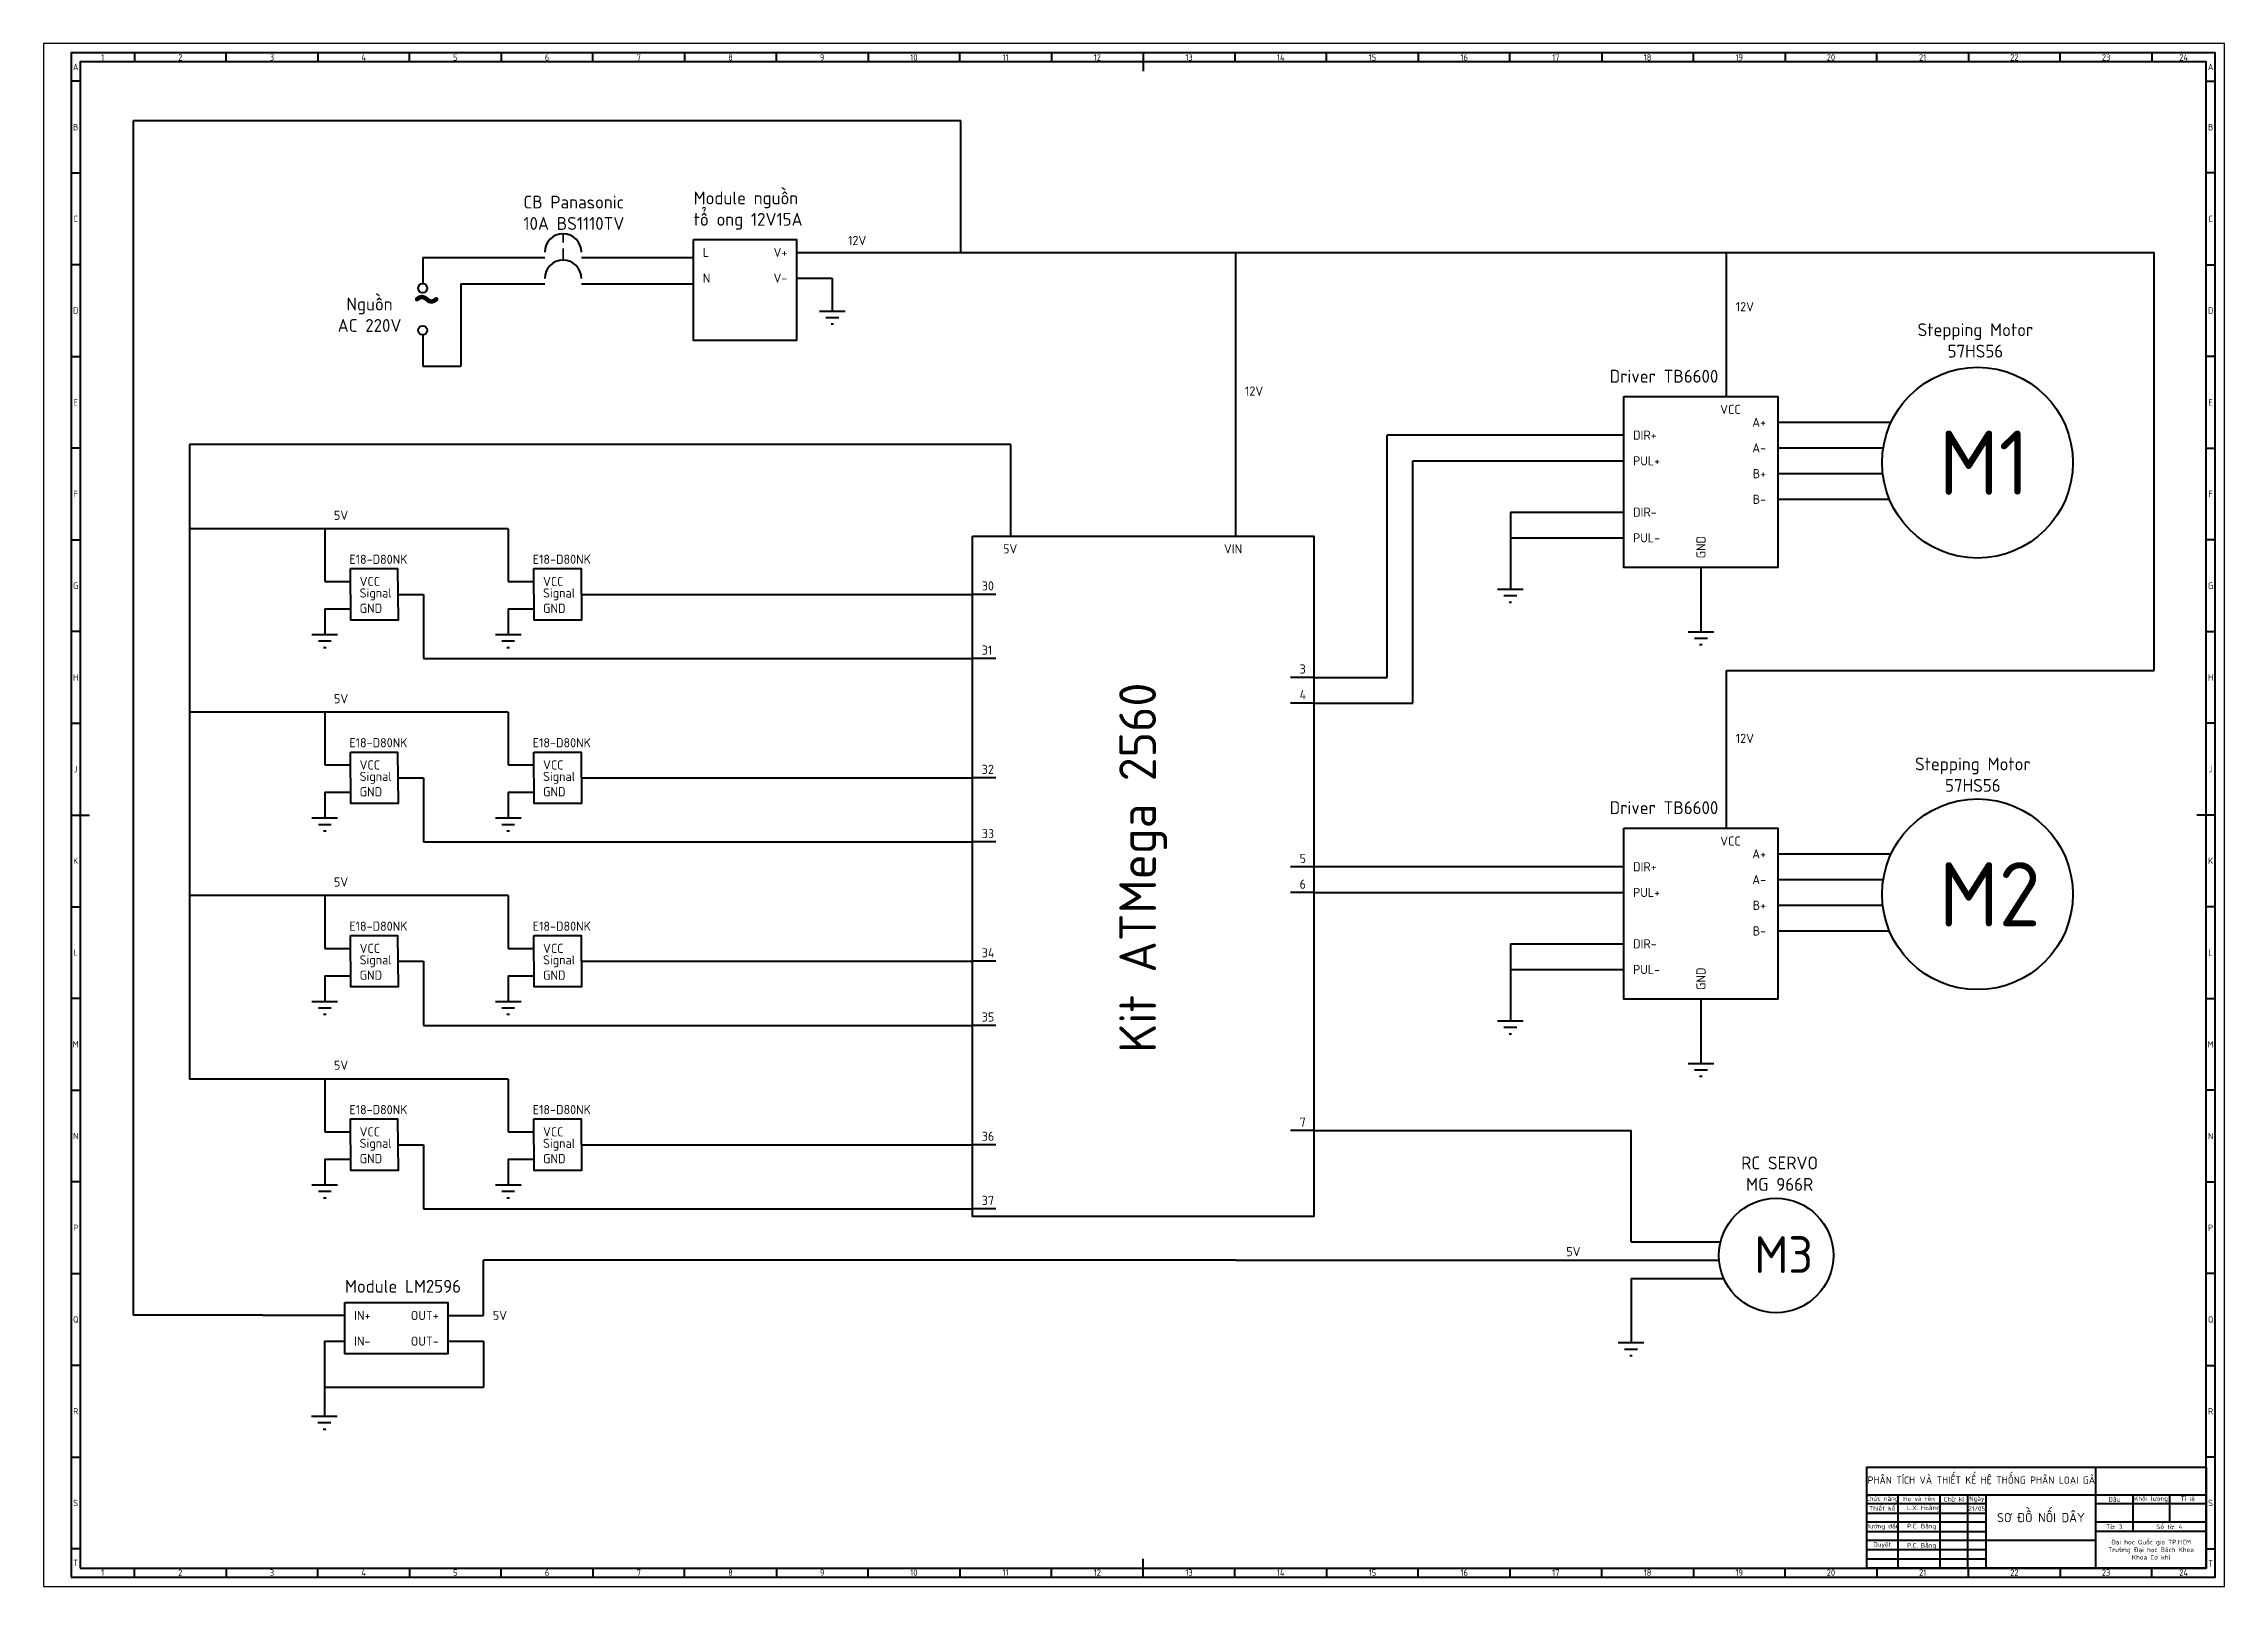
# Model space of a CAD drawing. Header units: millimetres. Extents: x -3609 to 4008, y -1340 to 6855.
# Drawn here: x 0 to 1189, y 1932 to 2773 of the extents above; entities that cross this region are included whole.
import ezdxf

# ---------------------------------------------------------------- set-up
doc = ezdxf.new("R2010")
doc.units = ezdxf.units.MM
doc.header["$LTSCALE"] = 0.25
doc.linetypes.add('DASHEDX2', pattern=[38.1, 25.4, -12.7])
doc.layers.get('0').update_dxf_attribs({"lineweight": 70})
for name, color, linetype, lineweight in [('Frame 0.5', 170, 'Continuous', 50), ('Frame 1', 10, 'Continuous', 100), ('Hidden', 4, 'DASHEDX2', 35), ('Text', 2, 'Continuous', 35)]:
    doc.layers.add(name, color=color, linetype=linetype, lineweight=lineweight)
doc.styles.add('TCVN', font='')
doc.styles.get('TCVN').set_extended_font_data('TCVN 7284')

msp = doc.modelspace()

# ---------------------------------------------------------------- linework, layer by layer
for p, q in [((500.1, 2730.9), (48.8, 2730.9)), ((48.8, 2730.9), (48.8, 2079.8)), ((500.1, 2659.2), (500.1, 2730.9)), ((206.7, 2656.4), (206.7, 2642.2)), ((206.7, 2656.4), (256.8, 2656.4)), ((256.8, 2656.4), (273.2, 2656.4)), ((293.2, 2656.4), (309.6, 2656.4)), ((309.6, 2656.4), (354.4, 2656.4)), ((410.4, 2659.2), (430, 2659.2)), ((428.6, 2659.2), (650, 2659.2)), ((650, 2582.2), (650, 2659.2)), ((650, 2659.2), (1150.8, 2659.2)), ((917.6, 2628.2), (917.6, 2659.2)), ((1150.8, 2431.2), (1150.8, 2659.2)), ((227.4, 2642), (256.8, 2642)), ((227.4, 2642), (227.4, 2597.2)), ((256.8, 2642), (273.2, 2642)), ((293.2, 2642), (309.6, 2642)), ((309.6, 2642), (354.4, 2642)), ((410.4, 2645.2), (430, 2645.2)), ((430, 2645.2), (430, 2627.2)), ((917.6, 2580.6), (917.6, 2628.2)), ((206.7, 2614.2), (206.7, 2597.2)), ((206.7, 2597.2), (227.4, 2597.2)), ((650, 2534.6), (650, 2582.2)), ((861.6, 2559.6), (732.5, 2559.6)), ((732.5, 2427.5), (732.5, 2559.6)), ((945.6, 2566.6), (1007.2, 2566.6)), ((527.4, 2554.5), (79.6, 2554.5)), ((79.6, 2554.5), (79.6, 2208.6)), ((527.4, 2504.6), (527.4, 2554.5)), ((746.5, 2545.6), (861.6, 2545.6)), ((746.5, 2413.5), (746.5, 2545.6)), ((945.6, 2552.6), (1003, 2552.6)), ((650, 2504.6), (650, 2534.6)), ((945.6, 2538.6), (1002.7, 2538.6)), ((945.6, 2524.6), (1006.4, 2524.6)), ((799.7, 2517.6), (799.7, 2475.6)), ((799.7, 2517.6), (861.6, 2517.6)), ((253.3, 2508.6), (79.6, 2508.6)), ((153.3, 2508.6), (153.3, 2479.8)), ((253.3, 2508.6), (253.3, 2479.8)), ((799.7, 2503.6), (861.6, 2503.6)), ((903.6, 2487.4), (903.6, 2452.4)), ((153.3, 2479.8), (167.3, 2479.8)), ((253.3, 2479.8), (267.3, 2479.8)), ((153.3, 2464.9), (167.3, 2464.9)), ((153.3, 2464.9), (153.3, 2450.9)), ((193.1, 2472.8), (207.1, 2472.8)), ((207.1, 2472.8), (207.1, 2437.8)), ((253.3, 2464.9), (267.3, 2464.9)), ((253.3, 2464.9), (253.3, 2450.9)), ((293.1, 2472.8), (307.1, 2472.8)), ((307.1, 2472.8), (506.5, 2472.8)), ((519.2, 2472.8), (506.5, 2472.8)), ((207.1, 2437.8), (506.5, 2437.8)), ((519.2, 2437.8), (506.5, 2437.8)), ((692.5, 2427.5), (679.8, 2427.5)), ((692.5, 2427.5), (732.5, 2427.5)), ((917.6, 2392.9), (917.6, 2431.2)), ((917.6, 2431.2), (1150.8, 2431.2)), ((253.3, 2408.6), (79.6, 2408.6)), ((153.3, 2408.6), (153.3, 2379.8)), ((253.3, 2408.6), (253.3, 2379.8)), ((692.5, 2413.5), (679.8, 2413.5)), ((692.5, 2413.5), (746.5, 2413.5)), ((917.6, 2345.3), (917.6, 2392.9)), ((153.3, 2379.8), (167.3, 2379.8)), ((253.3, 2379.8), (267.3, 2379.8)), ((193.1, 2372.8), (207.1, 2372.8)), ((207.1, 2372.8), (207.1, 2337.8)), ((293.1, 2372.8), (307.1, 2372.8)), ((307.1, 2372.8), (506.5, 2372.8)), ((519.2, 2372.8), (506.5, 2372.8)), ((153.3, 2364.9), (167.3, 2364.9)), ((153.3, 2364.9), (153.3, 2350.9)), ((253.3, 2364.9), (267.3, 2364.9)), ((253.3, 2364.9), (253.3, 2350.9)), ((207.1, 2337.8), (506.5, 2337.8)), ((519.2, 2337.8), (506.5, 2337.8)), ((945.6, 2331.3), (1007.2, 2331.3)), ((692.5, 2324.3), (679.8, 2324.3)), ((861.6, 2324.3), (692.5, 2324.3)), ((253.3, 2308.6), (79.6, 2308.6)), ((153.3, 2308.6), (153.3, 2279.8)), ((253.3, 2308.6), (253.3, 2279.8)), ((692.5, 2310.3), (679.8, 2310.3)), ((692.5, 2310.3), (861.6, 2310.3)), ((799.7, 2310.3), (861.6, 2310.3)), ((945.6, 2317.3), (1003, 2317.3)), ((945.6, 2303.3), (1002.7, 2303.3)), ((945.6, 2289.3), (1006.4, 2289.3)), ((153.3, 2279.8), (167.3, 2279.8)), ((193.1, 2272.8), (207.1, 2272.8)), ((207.1, 2272.8), (207.1, 2237.8)), ((253.3, 2279.8), (267.3, 2279.8)), ((293.1, 2272.8), (307.1, 2272.8)), ((307.1, 2272.8), (506.5, 2272.8)), ((519.2, 2272.8), (506.5, 2272.8)), ((799.7, 2282.3), (799.7, 2240.3)), ((799.7, 2282.3), (861.6, 2282.3)), ((153.3, 2264.9), (167.3, 2264.9)), ((153.3, 2264.9), (153.3, 2250.9)), ((253.3, 2264.9), (267.3, 2264.9)), ((253.3, 2264.9), (253.3, 2250.9)), ((799.7, 2268.3), (861.6, 2268.3)), ((903.6, 2252.1), (903.6, 2217.1)), ((207.1, 2237.8), (506.5, 2237.8)), ((519.2, 2237.8), (506.5, 2237.8)), ((253.3, 2208.6), (79.6, 2208.6)), ((153.3, 2208.6), (153.3, 2179.8)), ((253.3, 2208.6), (253.3, 2179.8)), ((153.3, 2179.8), (167.3, 2179.8)), ((253.3, 2179.8), (267.3, 2179.8)), ((692.5, 2180.5), (679.8, 2180.5)), ((692.5, 2180.5), (865.5, 2180.5)), ((865.5, 2119.9), (865.5, 2180.5)), ((153.3, 2164.9), (167.3, 2164.9)), ((153.3, 2164.9), (153.3, 2150.9)), ((193.1, 2172.8), (207.1, 2172.8)), ((207.1, 2172.8), (207.1, 2137.8)), ((253.3, 2164.9), (267.3, 2164.9)), ((253.3, 2164.9), (253.3, 2150.9)), ((293.1, 2172.8), (307.1, 2172.8)), ((307.1, 2172.8), (506.5, 2172.8)), ((519.2, 2172.8), (506.5, 2172.8)), ((207.1, 2137.8), (506.5, 2137.8)), ((519.2, 2137.8), (506.5, 2137.8)), ((865.5, 2119.9), (914.3, 2119.9)), ((239.9, 2079.7), (239.9, 2109.9)), ((554.1, 2109.9), (239.9, 2109.9)), ((650, 2109.9), (554.1, 2109.9)), ((650, 2109.9), (913.5, 2109.9)), ((865.5, 2099.9), (916, 2099.9)), ((865.5, 2099.9), (865.5, 2064.9)), ((119.5, 2079.8), (48.8, 2079.8)), ((119.5, 2079.8), (164.3, 2079.8)), ((220.3, 2079.7), (239.9, 2079.7)), ((153.1, 2065.6), (164.3, 2065.6)), ((153.1, 2065.6), (153.1, 2051.6)), ((220.3, 2065.7), (239.9, 2065.7)), ((239.9, 2065.7), (239.9, 2040.4)), ((153.1, 2051.6), (153.1, 2024.8)), ((239.9, 2040.4), (153.1, 2040.4))]:
    msp.add_line(p, q)
at = {"lineweight": 200}
for p, q in [((423, 2627.2), (437, 2627.2)), ((426.5, 2623.7), (433.5, 2623.7)), ((429.3, 2620.2), (430.7, 2620.2)), ((792.7, 2475.6), (806.7, 2475.6)), ((796.2, 2472.1), (803.2, 2472.1)), ((799, 2468.6), (800.4, 2468.6)), ((146.3, 2450.9), (160.3, 2450.9)), ((246.3, 2450.9), (260.3, 2450.9)), ((896.6, 2452.4), (910.6, 2452.4)), ((149.8, 2447.4), (156.8, 2447.4)), ((152.6, 2443.9), (154, 2443.9)), ((249.8, 2447.4), (256.8, 2447.4)), ((252.6, 2443.9), (254, 2443.9)), ((900.1, 2448.9), (907.1, 2448.9)), ((902.9, 2445.4), (904.3, 2445.4)), ((146.3, 2350.9), (160.3, 2350.9)), ((149.8, 2347.4), (156.8, 2347.4)), ((152.6, 2343.9), (154, 2343.9)), ((246.3, 2350.9), (260.3, 2350.9)), ((249.8, 2347.4), (256.8, 2347.4)), ((252.6, 2343.9), (254, 2343.9)), ((146.3, 2250.9), (160.3, 2250.9)), ((149.8, 2247.4), (156.8, 2247.4)), ((246.3, 2250.9), (260.3, 2250.9)), ((249.8, 2247.4), (256.8, 2247.4)), ((152.6, 2243.9), (154, 2243.9)), ((252.6, 2243.9), (254, 2243.9)), ((792.7, 2240.3), (806.7, 2240.3)), ((796.2, 2236.8), (803.2, 2236.8)), ((799, 2233.3), (800.4, 2233.3)), ((896.6, 2217.1), (910.6, 2217.1)), ((900.1, 2213.6), (907.1, 2213.6)), ((902.9, 2210.1), (904.3, 2210.1)), ((146.3, 2150.9), (160.3, 2150.9)), ((149.8, 2147.4), (156.8, 2147.4)), ((152.6, 2143.9), (154, 2143.9)), ((246.3, 2150.9), (260.3, 2150.9)), ((249.8, 2147.4), (256.8, 2147.4)), ((252.6, 2143.9), (254, 2143.9)), ((858.5, 2064.9), (872.5, 2064.9)), ((862, 2061.4), (869, 2061.4)), ((864.8, 2057.9), (866.2, 2057.9)), ((146.1, 2024.8), (160.1, 2024.8)), ((149.6, 2021.3), (156.6, 2021.3)), ((152.4, 2017.8), (153.8, 2017.8))]:
    msp.add_line(p, q, dxfattribs=at)
for points in [[(354.4, 2666.2), (410.4, 2666.2), (410.4, 2611.2), (354.4, 2611.2)], [(861.6, 2580.6), (945.6, 2580.6), (945.6, 2487.4), (861.6, 2487.4)], [(506.5, 2504.6), (692.5, 2504.6), (692.5, 2133.6), (506.5, 2133.6)], [(167.3, 2486.8), (193, 2486.8), (193.3, 2458.8), (167.5, 2458.8)], [(267.3, 2486.8), (293, 2486.8), (293.3, 2458.8), (267.5, 2458.8)], [(167.3, 2386.8), (193, 2386.8), (193.3, 2358.8), (167.5, 2358.8)], [(267.3, 2386.8), (293, 2386.8), (293.3, 2358.8), (267.5, 2358.8)], [(861.6, 2345.3), (945.6, 2345.3), (945.6, 2252.1), (861.6, 2252.1)], [(167.3, 2286.8), (193, 2286.8), (193.3, 2258.8), (167.5, 2258.8)], [(267.3, 2286.8), (293, 2286.8), (293.3, 2258.8), (267.5, 2258.8)], [(167.3, 2186.8), (193, 2186.8), (193.3, 2158.8), (167.5, 2158.8)], [(267.3, 2186.8), (293, 2186.8), (293.3, 2158.8), (267.5, 2158.8)], [(164.3, 2086.7), (220.3, 2086.7), (220.3, 2058.8), (164.3, 2058.8)]]:
    msp.add_lwpolyline(points, close=True, dxfattribs=at)
for centre, radius in [((206.7, 2639.7), 2.5), ((206.7, 2616.7), 2.5), ((1054.4, 2544.6), 52), ((1054.4, 2309.3), 52), ((944.6, 2112.4), 31.2)]:
    msp.add_circle(centre, radius, dxfattribs=at)
for centre in [(283.2, 2659.4), (283.2, 2645)]:
    msp.add_arc(centre, 10, 0, 180, dxfattribs=at)
at = {"layer": 'Defpoints'}
msp.add_lwpolyline([(0, 1932), (1189, 1932), (1189, 2773), (0, 2773)], close=True, dxfattribs=at)
at = {"layer": 'Frame 0.5'}
for p, q in [((49.5, 2768), (49.5, 2763)), ((99.5, 2763), (99.5, 2768)), ((149.5, 2768), (149.5, 2763)), ((199.5, 2763), (199.5, 2768)), ((249.5, 2768), (249.5, 2763)), ((299.5, 2763), (299.5, 2768)), ((349.5, 2768), (349.5, 2763)), ((399.5, 2763), (399.5, 2768)), ((449.5, 2768), (449.5, 2763)), ((499.5, 2763), (499.5, 2768)), ((549.5, 2768), (549.5, 2763)), ((649.5, 2768), (649.5, 2763)), ((699.5, 2763), (699.5, 2768)), ((749.5, 2768), (749.5, 2763)), ((799.5, 2763), (799.5, 2768)), ((849.5, 2768), (849.5, 2763)), ((899.5, 2763), (899.5, 2768)), ((949.5, 2768), (949.5, 2763)), ((999.5, 2763), (999.5, 2768)), ((1049.5, 2768), (1049.5, 2763)), ((1099.5, 2763), (1099.5, 2768)), ((1149.5, 2768), (1149.5, 2763)), ((20, 2752.5), (15, 2752.5)), ((1179, 2752.5), (1184, 2752.5)), ((15, 2702.5), (20, 2702.5)), ((1184, 2702.5), (1179, 2702.5)), ((20, 2652.5), (15, 2652.5)), ((1179, 2652.5), (1184, 2652.5)), ((15, 2602.5), (20, 2602.5)), ((1184, 2602.5), (1179, 2602.5)), ((20, 2552.5), (15, 2552.5)), ((1179, 2552.5), (1184, 2552.5)), ((15, 2502.5), (20, 2502.5)), ((1184, 2502.5), (1179, 2502.5)), ((20, 2452.5), (15, 2452.5)), ((1179, 2452.5), (1184, 2452.5)), ((15, 2402.5), (20, 2402.5)), ((1184, 2402.5), (1179, 2402.5)), ((15, 2302.5), (20, 2302.5)), ((1184, 2302.5), (1179, 2302.5)), ((20, 2252.5), (15, 2252.5)), ((1179, 2252.5), (1184, 2252.5)), ((15, 2202.5), (20, 2202.5)), ((1184, 2202.5), (1179, 2202.5)), ((20, 2152.5), (15, 2152.5)), ((1179, 2152.5), (1184, 2152.5)), ((15, 2102.5), (20, 2102.5)), ((1184, 2102.5), (1179, 2102.5)), ((20, 2052.5), (15, 2052.5)), ((1179, 2052.5), (1184, 2052.5)), ((15, 2002.5), (20, 2002.5)), ((1184, 2002.5), (1179, 2002.5)), ((1119, 1942), (1119, 1997)), ((994, 1982), (1179, 1982)), ((1059, 1977), (994, 1977)), ((1011, 1982), (1011, 1942)), ((1034, 1942), (1034, 1982)), ((1049, 1982), (1049, 1942)), ((1059, 1982), (1059, 1942)), ((1179, 1977), (1119, 1977)), ((1139, 1982), (1139, 1962)), ((1159, 1982), (1159, 1967)), ((994, 1972), (1059, 1972)), ((1059, 1967), (994, 1967)), ((994, 1962), (1059, 1962)), ((1179, 1967), (1119, 1967)), ((1179, 1962), (1119, 1962)), ((20, 1952.5), (15, 1952.5)), ((1119, 1957), (994, 1957)), ((1059, 1952), (994, 1952)), ((1179, 1952.5), (1184, 1952.5)), ((49.5, 1937), (49.5, 1942)), ((99.5, 1942), (99.5, 1937)), ((149.5, 1937), (149.5, 1942)), ((199.5, 1942), (199.5, 1937)), ((249.5, 1937), (249.5, 1942)), ((299.5, 1942), (299.5, 1937)), ((349.5, 1937), (349.5, 1942)), ((399.5, 1942), (399.5, 1937)), ((449.5, 1937), (449.5, 1942)), ((499.5, 1942), (499.5, 1937)), ((549.5, 1937), (549.5, 1942)), ((649.5, 1937), (649.5, 1942)), ((699.5, 1942), (699.5, 1937)), ((749.5, 1937), (749.5, 1942)), ((799.5, 1942), (799.5, 1937)), ((849.5, 1937), (849.5, 1942)), ((899.5, 1942), (899.5, 1937)), ((949.5, 1937), (949.5, 1942)), ((994, 1947), (1059, 1947)), ((999.5, 1942), (999.5, 1937)), ((1049.5, 1937), (1049.5, 1942)), ((1099.5, 1942), (1099.5, 1937)), ((1149.5, 1937), (1149.5, 1942))]:
    msp.add_line(p, q, dxfattribs=at)
msp.add_lwpolyline([(15, 1937), (1184, 1937), (1184, 2768), (15, 2768)], close=True, dxfattribs=at)
at = {"layer": 'Frame 1'}
for p, q in [((599.5, 2768), (599.5, 2758)), ((15, 2352.5), (25, 2352.5)), ((1184, 2352.5), (1174, 2352.5)), ((599.5, 1937), (599.5, 1947))]:
    msp.add_line(p, q, dxfattribs=at)
for points in [[(20, 1942), (1179, 1942), (1179, 2763), (20, 2763)], [(1179, 1942), (994, 1942), (994, 1997), (1179, 1997)]]:
    msp.add_lwpolyline(points, close=True, dxfattribs=at)
at = {"layer": 'Hidden'}
msp.add_line((283.2, 2655), (283.2, 2669.4), dxfattribs=at)

# ---------------------------------------------------------------- texts
at = {"lineweight": 200, "insert": (200.7, 2645.5), "char_height": 25, "attachment_point": 1, "style": 'TCVN'}
msp.add_mtext_dynamic_manual_height_columns('~', width=21.365, gutter_width=25, heights=[0], dxfattribs=at)
at = {"attachment_point": 1, "style": 'TCVN'}
for s, width, insert, char_height in [('M1', 60.392, (1033.4, 2562.1), 35), ('M2', 60.392, (1033.4, 2326.8), 35), ('\\pxqc;21/05', 10, (1049, 1975.7), 2.5)]:
    msp.add_mtext_dynamic_manual_height_columns(s, width=width, gutter_width=25, heights=[0], dxfattribs=dict(at, insert=insert, char_height=char_height))
at = {"layer": 'Text', "style": 'TCVN'}
for s, width, gutter_width, heights, insert, char_height, attachment_point in [('\\pxqc;A', 5, 17.5, [0], (17.5, 2760.3), 3.5, 5), ('\\pxqc;1', 34.5, 17.5, [0], (32.2, 2765.5), 3.5, 5), ('\\pxqc;2', 50, 17.5, [0], (74.5, 2765.5), 3.5, 5), ('\\pxqc;3', 50, 17.5, [0], (124.5, 2765.5), 3.5, 5), ('\\pxqc;4', 50, 17.5, [0], (174.5, 2765.5), 3.5, 5), ('\\pxqc;5', 50, 17.5, [0], (224.5, 2765.5), 3.5, 5), ('\\pxqc;6', 50, 17.5, [0], (274.5, 2765.5), 3.5, 5), ('\\pxqc;7', 50, 17.5, [0], (324.5, 2765.5), 3.5, 5), ('\\pxqc;8', 50, 17.5, [0], (374.5, 2765.5), 3.5, 5), ('\\pxqc;9', 50, 17.5, [0], (424.5, 2765.5), 3.5, 5), ('\\pxqc;10', 50, 17.5, [0], (474.5, 2765.5), 3.5, 5), ('\\pxqc;11', 50, 17.5, [0], (524.5, 2765.5), 3.5, 5), ('\\pxqc;12', 50, 17.5, [0], (574.5, 2765.5), 3.5, 5), ('\\pxqc;13', 50, 17.5, [0], (624.5, 2765.5), 3.5, 5), ('\\pxqc;14', 50, 17.5, [0], (674.5, 2765.5), 3.5, 5), ('\\pxqc;15', 50, 17.5, [0], (724.5, 2765.5), 3.5, 5), ('\\pxqc;16', 50, 17.5, [0], (774.5, 2765.5), 3.5, 5), ('\\pxqc;17', 50, 17.5, [0], (824.5, 2765.5), 3.5, 5), ('\\pxqc;18', 50, 17.5, [0], (874.5, 2765.5), 3.5, 5), ('\\pxqc;19', 50, 17.5, [0], (924.5, 2765.5), 3.5, 5), ('\\pxqc;20', 50, 17.5, [0], (974.5, 2765.5), 3.5, 5), ('\\pxqc;21', 50, 17.5, [0], (1024.5, 2765.5), 3.5, 5), ('\\pxqc;22', 50, 17.5, [0], (1074.5, 2765.5), 3.5, 5), ('\\pxqc;23', 50, 17.5, [0], (1124.5, 2765.5), 3.5, 5), ('\\pxqc;24', 34.5, 17.5, [0], (1166.8, 2765.5), 3.5, 5), ('\\pxqc;A', 5, 17.5, [0], (1181.5, 2760.3), 3.5, 5), ('\\pxqc;B', 5, 17.5, [0], (17.5, 2727.5), 3.5, 5), ('\\pxqc;B', 5, 17.5, [0], (1181.5, 2727.5), 3.5, 5), ('CB Panasonic \\P10A BS1110TV', 111.195, 25, [0], (261.6, 2680.8), 7, 4), ('Module nguồn tổ ong 12V15A', 68.194, 25, [0], (354.4, 2682), 7, 4), ('\\pxqc;C', 5, 17.5, [0], (17.5, 2677.5), 3.5, 5), ('\\pxqc;C', 5, 17.5, [0], (1181.5, 2677.5), 3.5, 5), ('\\pxi1;12V', 23.112, 25, [0], (433.6, 2665.7), 5, 4), ('\\pxi1;L', 23.112, 25, [0], (354.4, 2659.2), 5, 4), ('\\pxi1,qr;V+', 23.112, 25, [0], (382.4, 2659.2), 5, 4), ('\\pxi1;N', 30.918, 25, [0], (354.4, 2645.2), 5, 4), ('\\pxi1,qr;V-', 23.112, 25, [0], (382.4, 2645.2), 5, 4), ('\\pxqc;D', 5, 17.5, [0], (17.5, 2627.5), 3.5, 5), ('Nguồn AC 220V', 40, 25, [0], (177.7, 2625.2), 7, 5), ('\\pxi1;12V', 23.112, 25, [0], (917.6, 2629.6), 5, 4), ('\\pxqc;D', 5, 17.5, [0], (1181.5, 2627.5), 3.5, 5), ('\\pxqc;Stepping Motor\\P57HS56', 75.512, 25, [19.8], (1015.5, 2611.2), 7, 4), ('Driver TB6600', 65.752, 25, [19.8], (853.8, 2591.7), 7, 4), ('\\pxi1;12V', 23.112, 25, [0], (650, 2583.6), 5, 4), ('\\pxqc;E', 5, 17.5, [0], (17.5, 2577.5), 3.5, 5), ('VCC', 5, 25, [0], (914.1, 2573.6), 5, 4), ('\\pxi1,qr;A+', 35.523, 25, [2.09], (903.6, 2566.6), 5, 4), ('\\pxqc;E', 5, 17.5, [0], (1181.5, 2577.5), 3.5, 5), ('\\pxi1;DIR+', 23.112, 25, [0], (861.6, 2559.6), 5, 4), ('\\pxi1;PUL+', 23.112, 25, [0], (861.6, 2545.6), 5, 4), ('\\pxi1,qr;A-', 35.523, 25, [2.09], (903.6, 2552.6), 5, 4), ('\\pxi1,qr;B+', 35.523, 25, [2.09], (903.6, 2538.6), 5, 4), ('\\pxqc;F', 5, 17.5, [0], (17.5, 2527.5), 3.5, 5), ('\\pxi1,qr;B-', 35.523, 25, [2.09], (903.6, 2524.6), 5, 4), ('\\pxqc;F', 5, 17.5, [0], (1181.5, 2527.5), 3.5, 5), ('\\pxi1;5V', 23.112, 25, [0], (153.3, 2515.9), 5, 4), ('\\pxi1;DIR-', 23.112, 25, [0], (861.6, 2517.6), 5, 4), ('\\pxi1,qr;5V', 58.376, 25, [0], (472.5, 2497.6), 5, 4), ('\\pxi1,qr;VIN', 58.376, 25, [0], (595.1, 2497.6), 5, 4), ('\\pxi1;PUL-', 23.112, 25, [0], (861.6, 2503.6), 5, 4), ('\\pxi1;E18-D80NK', 17.875, 25, [2.6], (161.7, 2491.9), 5, 4), ('\\pxi1;E18-D80NK', 17.875, 25, [2.6], (261.7, 2491.9), 5, 4), ('\\pxqc;G', 5, 17.5, [0], (17.5, 2477.5), 3.5, 5), ('\\pxi1;VCC', 14.25, 25, [0], (167.3, 2479.8), 5, 4), ('\\pxi1;Signal', 25.875, 25, [0], (167.3, 2472.8), 5, 4), ('\\pxi1;VCC', 14.25, 25, [0], (267.3, 2479.8), 5, 4), ('\\pxi1;Signal', 25.875, 25, [0], (267.3, 2472.8), 5, 4), ('\\pxi1,ql;30', 12.672, 25, [0], (506.5, 2477.4), 5, 4), ('\\pxqc;G', 5, 17.5, [0], (1181.5, 2477.5), 3.5, 5), ('\\pxi1;GND', 14.25, 25, [0], (167.3, 2465.2), 5, 4), ('\\pxi1;GND', 14.25, 25, [0], (267.3, 2465.2), 5, 4), ('\\pxi1,ql;31', 12.672, 25, [0], (506.5, 2442.4), 5, 4), ('\\pxqc;H', 5, 17.5, [0], (17.5, 2427.5), 3.5, 5), ('\\pxi1,ql;3', 12.672, 25, [0], (679.8, 2432.1), 5, 4), ('\\pxqc;H', 5, 17.5, [0], (1181.5, 2427.5), 3.5, 5), ('\\pxi1;5V', 23.112, 25, [0], (153.3, 2415.9), 5, 4), ('\\pxi1,ql;4', 12.672, 25, [0], (679.8, 2418.1), 5, 4), ('\\pxi1;E18-D80NK', 17.875, 25, [2.6], (161.7, 2391.9), 5, 4), ('\\pxi1;E18-D80NK', 17.875, 25, [2.6], (261.7, 2391.9), 5, 4), ('\\pxi1;12V', 23.112, 25, [0], (917.6, 2394.3), 5, 4), ('\\pxqc;J', 5, 17.5, [0], (17.5, 2377.5), 3.5, 5), ('\\pxi1;VCC', 14.25, 25, [0], (167.3, 2379.8), 5, 4), ('\\pxi1;VCC', 14.25, 25, [0], (267.3, 2379.8), 5, 4), ('\\pxi1,ql;32', 12.672, 25, [0], (506.5, 2377.4), 5, 4), ('\\pxqc;Stepping Motor\\P57HS56', 75.512, 25, [19.8], (1014.1, 2374.5), 7, 4), ('\\pxqc;J', 5, 17.5, [0], (1181.5, 2377.5), 3.5, 5), ('\\pxi1;Signal', 25.875, 25, [0], (167.3, 2372.8), 5, 4), ('\\pxi1;GND', 14.25, 25, [0], (167.3, 2365.2), 5, 4), ('\\pxi1;Signal', 25.875, 25, [0], (267.3, 2372.8), 5, 4), ('\\pxi1;GND', 14.25, 25, [0], (267.3, 2365.2), 5, 4), ('Driver TB6600', 65.752, 25, [19.8], (853.8, 2356.5), 7, 4), ('\\pxi1,ql;33', 12.672, 25, [0], (506.5, 2342.4), 5, 4), ('\\pxi1,ql;5', 12.672, 25, [0], (679.8, 2328.8), 5, 4), ('VCC', 5, 25, [0], (914.1, 2338.3), 5, 4), ('\\pxi1,qr;A+', 35.523, 25, [2.09], (903.6, 2331.3), 5, 4), ('\\pxqc;K', 5, 17.5, [0], (17.5, 2327.5), 3.5, 5), ('\\pxi1;DIR+', 23.112, 25, [0], (861.6, 2324.3), 5, 4), ('\\pxi1,qr;A-', 35.523, 25, [2.09], (903.6, 2317.3), 5, 4), ('\\pxqc;K', 5, 17.5, [0], (1181.5, 2327.5), 3.5, 5), ('\\pxi1;5V', 23.112, 25, [0], (153.3, 2316), 5, 4), ('\\pxi1,ql;6', 12.672, 25, [0], (679.8, 2314.8), 5, 4), ('\\pxi1;PUL+', 23.112, 25, [0], (861.6, 2310.3), 5, 4), ('\\pxi1,qr;B+', 35.523, 25, [2.09], (903.6, 2303.3), 5, 4), ('\\pxi1;E18-D80NK', 17.875, 25, [2.6], (161.7, 2291.9), 5, 4), ('\\pxi1;E18-D80NK', 17.875, 25, [2.6], (261.7, 2291.9), 5, 4), ('\\pxi1;DIR-', 23.112, 25, [0], (861.6, 2282.3), 5, 4), ('\\pxi1,qr;B-', 35.523, 25, [2.09], (903.6, 2289.3), 5, 4), ('\\pxqc;L', 5, 17.5, [0], (17.5, 2277.5), 3.5, 5), ('\\pxi1;VCC', 14.25, 25, [0], (167.3, 2279.8), 5, 4), ('\\pxi1;Signal', 25.875, 25, [0], (167.3, 2272.8), 5, 4), ('\\pxi1;VCC', 14.25, 25, [0], (267.3, 2279.8), 5, 4), ('\\pxi1;Signal', 25.875, 25, [0], (267.3, 2272.8), 5, 4), ('\\pxi1,ql;34', 12.672, 25, [0], (506.5, 2277.4), 5, 4), ('\\pxqc;L', 5, 17.5, [0], (1181.5, 2277.5), 3.5, 5), ('\\pxi1;GND', 14.25, 25, [0], (167.3, 2265.2), 5, 4), ('\\pxi1;GND', 14.25, 25, [0], (267.3, 2265.2), 5, 4), ('\\pxi1;PUL-', 23.112, 25, [0], (861.6, 2268.3), 5, 4), ('\\pxi1,ql;35', 12.672, 25, [0], (506.5, 2242.4), 5, 4), ('\\pxqc;M', 5, 17.5, [0], (17.5, 2227.5), 3.5, 5), ('\\pxqc;M', 5, 17.5, [0], (1181.5, 2227.5), 3.5, 5), ('\\pxi1;5V', 23.112, 25, [0], (153.3, 2216.1), 5, 4), ('\\pxi1;E18-D80NK', 17.875, 25, [2.6], (161.7, 2191.9), 5, 4), ('\\pxi1;E18-D80NK', 17.875, 25, [2.6], (261.7, 2191.9), 5, 4), ('\\pxqc;N', 5, 17.5, [0], (17.5, 2177.5), 3.5, 5), ('\\pxi1;VCC', 14.25, 25, [0], (167.3, 2179.8), 5, 4), ('\\pxi1;Signal', 25.875, 25, [0], (167.3, 2172.8), 5, 4), ('\\pxi1;VCC', 14.25, 25, [0], (267.3, 2179.8), 5, 4), ('\\pxi1;Signal', 25.875, 25, [0], (267.3, 2172.8), 5, 4), ('\\pxi1,ql;36', 12.672, 25, [0], (506.5, 2177.4), 5, 4), ('\\pxi1,ql;7', 12.672, 25, [0], (679.8, 2185.1), 5, 4), ('\\pxqc;N', 5, 17.5, [0], (1181.5, 2177.5), 3.5, 5), ('\\pxi1;GND', 14.25, 25, [0], (167.3, 2165.2), 5, 4), ('\\pxi1;GND', 14.25, 25, [0], (267.3, 2165.2), 5, 4), ('\\pxqc;RC SERVO \\PMG 966R', 66.418, 25, [0], (913.3, 2157), 7, 4), ('\\pxi1,ql;37', 12.672, 25, [0], (506.5, 2142.4), 5, 4), ('\\pxqc;P', 5, 17.5, [0], (17.5, 2127.5), 3.5, 5), ('\\pxqc;P', 5, 17.5, [0], (1181.5, 2127.5), 3.5, 5), ('\\pxi1;5V', 15.096, 25, [1.45], (825.2, 2114.5), 5, 4), ('M3', 44.181, 25, [0], (932.7, 2122.9), 20, 1), ('Module LM2596', 87.608, 25, [0], (164.3, 2095.6), 7, 4), ('\\pxi1;IN+', 23.112, 25, [0], (164.3, 2079.7), 5, 4), ('\\pxi1,qr;OUT+', 23.112, 25, [0], (192.3, 2079.7), 5, 4), ('\\pxi1;5V', 15.096, 25, [1.45], (239.9, 2079.7), 5, 4), ('\\pxqc;Q', 5, 17.5, [0], (17.5, 2077.5), 3.5, 5), ('\\pxqc;Q', 5, 17.5, [0], (1181.5, 2077.5), 3.5, 5), ('\\pxi1;IN-', 30.918, 25, [0], (164.3, 2065.7), 5, 4), ('\\pxi1,qr;OUT-', 23.112, 25, [0], (192.3, 2065.7), 5, 4), ('\\pxqc;R', 5, 17.5, [0], (17.5, 2027.5), 3.5, 5), ('\\pxqc;R', 5, 17.5, [0], (1181.5, 2027.5), 3.5, 5), ('PHÂN TÍCH VÀ THIẾT KẾ HỆ THỐNG PHÂN LOẠI GÀ', 125, 25, [0], (1056.5, 1989.5), 4, 5), ('\\pxqc;S', 5, 17.5, [0], (17.5, 1977.5), 3.5, 5), ('Chức năng', 17, 25, [0], (1002.5, 1979.5), 2.5, 5), ('Thiết kế', 17, 25, [0], (1002.5, 1974.5), 2.5, 5), ('Họ và tên', 23, 25, [0], (1022.5, 1979.5), 2.5, 5), ('\\pxi-3,l5,t5;L.X.^IHoằng', 23, 25, [0], (1011, 1974.5), 2.5, 4), ('Chữ kí', 15, 25, [0], (1041.5, 1979.5), 2.5, 5), ('Ngày', 10, 25, [0], (1054, 1979.5), 2.5, 5), ('SƠ ĐỒ NỐI DÂY', 60, 25, [0], (1089, 1969.5), 5, 5), ('\\pxqc;Dấu', 20, 17.5, [0], (1129, 1979.5), 2.5, 5), ('\\pxqc;Khối lượng', 20, 17.5, [0], (1149, 1979.5), 2.5, 5), ('\\pxqc;Tỉ lệ', 20, 17.5, [0], (1169, 1979.5), 2.5, 5), ('\\pxqc;S', 5, 17.5, [0], (1181.5, 1977.5), 3.5, 5), ('Hướng dẫn', 17, 25, [0], (1002.5, 1964.5), 2.5, 5), ('\\pxi-3,l5,ql,t5;P.C.^IBằng', 23, 25, [0], (1011, 1964.5), 2.5, 4), ('Tờ: 3', 20, 17.5, [0], (1129, 1964.5), 2.5, 5), ('\\pxqc;Số tờ: 4', 40, 17.5, [0], (1159, 1964.5), 2.5, 5), ('\\pxqc;Duyệt', 17, 25, [0], (1002.5, 1954.5), 2.5, 5), ('\\pxi-3,l5,ql,t5;P.C.^IBằng', 23, 25, [0], (1011, 1954), 2.5, 4), ('Đại học Quốc gia TP.HCM\\PTrường Đại học Bách Khoa\\PKhoa Cơ khí', 60, 25, [0], (1149, 1952), 2.5, 5), ('\\pxqc;T', 5, 17.5, [0], (17.5, 1944.8), 3.5, 5), ('\\pxqc;1', 34.5, 17.5, [0], (32.2, 1939.5), 3.5, 5), ('\\pxqc;2', 50, 17.5, [0], (74.5, 1939.5), 3.5, 5), ('\\pxqc;3', 50, 17.5, [0], (124.5, 1939.5), 3.5, 5), ('\\pxqc;4', 50, 17.5, [0], (174.5, 1939.5), 3.5, 5), ('\\pxqc;5', 50, 17.5, [0], (224.5, 1939.5), 3.5, 5), ('\\pxqc;6', 50, 17.5, [0], (274.5, 1939.5), 3.5, 5), ('\\pxqc;7', 50, 17.5, [0], (324.5, 1939.5), 3.5, 5), ('\\pxqc;8', 50, 17.5, [0], (374.5, 1939.5), 3.5, 5), ('\\pxqc;9', 50, 17.5, [0], (424.5, 1939.5), 3.5, 5), ('\\pxqc;10', 50, 17.5, [0], (474.5, 1939.5), 3.5, 5), ('\\pxqc;11', 50, 17.5, [0], (524.5, 1939.5), 3.5, 5), ('\\pxqc;12', 50, 17.5, [0], (574.5, 1939.5), 3.5, 5), ('\\pxqc;13', 50, 17.5, [0], (624.5, 1939.5), 3.5, 5), ('\\pxqc;14', 50, 17.5, [0], (674.5, 1939.5), 3.5, 5), ('\\pxqc;15', 50, 17.5, [0], (724.5, 1939.5), 3.5, 5), ('\\pxqc;16', 50, 17.5, [0], (774.5, 1939.5), 3.5, 5), ('\\pxqc;17', 50, 17.5, [0], (824.5, 1939.5), 3.5, 5), ('\\pxqc;18', 50, 17.5, [0], (874.5, 1939.5), 3.5, 5), ('\\pxqc;19', 50, 17.5, [0], (924.5, 1939.5), 3.5, 5), ('\\pxqc;20', 50, 17.5, [0], (974.5, 1939.5), 3.5, 5), ('\\pxqc;21', 50, 17.5, [0], (1024.5, 1939.5), 3.5, 5), ('\\pxqc;22', 50, 17.5, [0], (1074.5, 1939.5), 3.5, 5), ('\\pxqc;23', 50, 17.5, [0], (1124.5, 1939.5), 3.5, 5), ('\\pxqc;24', 34.5, 17.5, [0], (1166.8, 1939.5), 3.5, 5), ('\\pxqc;T', 5, 17.5, [0], (1181.5, 1944.5), 3.5, 5)]:
    msp.add_mtext_dynamic_manual_height_columns(s, width=width, gutter_width=gutter_width, heights=heights, dxfattribs=dict(at, insert=insert, char_height=char_height, attachment_point=attachment_point))
at = {"layer": 'Text', "attachment_point": 4, "rotation": 90, "style": 'TCVN'}
for s, width, gutter_width, heights, insert, char_height in [('\\pxi1;GND', 23.112, 25, [0], (903.6, 2487.4), 5), ('Kit ATMega 2560', 234.478, 0, [110.7], (599.5, 2222.9), 20), ('\\pxi1;GND', 23.112, 25, [0], (903.6, 2252.1), 5)]:
    msp.add_mtext_dynamic_manual_height_columns(s, width=width, gutter_width=gutter_width, heights=heights, dxfattribs=dict(at, insert=insert, char_height=char_height))

doc.saveas('drawing.dxf')
